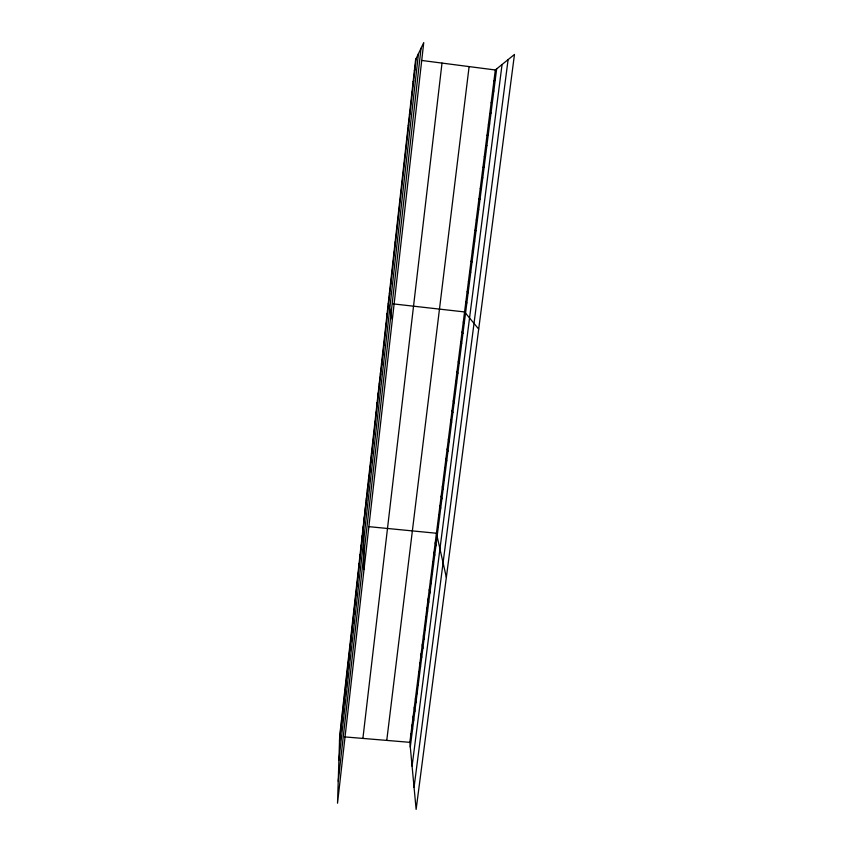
<?xml version="1.0" encoding="UTF-8"?>
<svg xmlns="http://www.w3.org/2000/svg" width="852" height="852" viewBox="0 0 852 852"><rect width="100%" height="100%" fill="white"/><g stroke="black" fill="none" stroke-linecap="round" stroke-linejoin="round"><path stroke-width="1.28" d="M356.903 586.24L356.913 582.757M355.848 595.633L355.87 592.076M354.805 604.995L354.826 601.363M353.75 614.313L353.782 610.607M352.717 623.6L352.749 619.819M351.674 632.844L351.727 628.989M350.641 642.057L350.694 638.137M349.608 651.237L349.671 647.243M348.585 660.385L348.66 656.317M347.563 669.491L347.637 665.359M346.54 678.565L346.636 674.369M345.529 687.607L345.624 683.336M344.517 696.616L344.623 692.282M342.504 714.53L342.621 710.057M343.505 705.594L343.622 701.185M341.503 723.444L341.631 718.896M340.502 732.315L340.64 727.704M339.511 741.155L416.17 58.49M338.904 760.208L418.47 53.665M338.233 781.252L421.037 48.276M362.899 738.418L442.007 63.08M386.765 740.409L469.111 66.594M409.855 742.337L495.321 69.981L514.47 54.453L416.127 809.4L409.855 742.337L344.826 736.916M410.291 747.034L496.641 68.906M412.08 766.204L502.062 64.518M414.061 787.354L508.101 59.619M414.37 70.737L414.913 69.672M413.135 81.76L413.667 80.802M411.899 92.74L412.421 91.888M410.675 103.678L411.175 102.932M409.45 114.562L409.94 113.923M408.236 125.414L408.715 124.871M493.915 80.972L495.225 80.003M492.531 91.909L493.819 91.057M491.146 102.815L492.413 102.059M489.762 113.667L491.018 113.018M488.388 124.477L489.634 123.934M487.024 135.255L488.249 134.808M485.661 145.98L486.865 145.639M484.298 156.661L485.491 156.427M482.946 167.301L484.128 167.162M481.604 177.898L482.764 177.866M480.262 188.452L481.412 188.516M369.044 526.674L436.426 533.245L446.352 577.379M393.081 303.876L464.564 311.938L478.696 329.106M421.9 60.481L495.321 69.981M478.92 198.974L480.059 199.134M477.589 209.443L478.707 209.698M476.268 219.88L477.365 220.231M474.937 230.264L476.034 230.722M473.627 240.615L474.702 241.159M472.317 250.925L473.382 251.564M471.007 261.191L472.061 261.926M469.708 271.426L470.741 272.246M468.419 281.607L469.441 282.534M467.13 291.757L468.131 292.768M465.842 301.874L466.832 302.971M463.286 321.971L464.255 323.249M462.018 331.971L462.966 333.334M460.751 341.918L461.688 343.377M395.158 241.904L395.509 242.458M459.484 351.833L460.41 353.378M458.238 361.717L459.143 363.346M456.981 371.557L457.886 373.272M393.997 252.245L394.338 252.895M455.735 381.355L456.619 383.155M454.499 391.121L455.373 393.006M392.847 262.544L393.177 263.289M453.253 400.855L454.116 402.815M452.029 410.536L452.87 412.592M450.804 420.196L451.635 422.326M391.696 272.8L392.005 273.641M449.579 429.813L450.399 432.028M448.354 439.398L449.174 441.687M447.14 448.94L447.939 451.315M390.546 283.024L390.855 283.95M445.937 458.451L446.725 460.911M444.733 467.918L445.511 470.453M443.53 477.354L444.297 479.974M389.407 293.195L389.694 294.228M442.337 486.758L443.093 489.453M441.144 496.13L441.89 498.899M439.962 505.46L440.686 508.314M388.267 303.333L392.357 319.457M438.78 514.757L439.494 517.686M437.598 524.023L438.301 527.026M387.127 313.44L387.404 314.644M435.223 542.724L435.904 545.876M434.03 552.16L434.69 555.387M385.999 323.494L386.265 324.793M432.827 561.564L433.487 564.865M431.644 570.925L432.283 574.301M430.452 580.255L431.091 583.705M384.88 333.515L385.125 334.911M429.27 589.552L429.898 593.077M428.098 598.807L428.705 602.407M383.762 343.505L383.996 344.975M426.927 608.03L427.523 611.704M425.755 617.221L426.341 620.97M424.594 626.38L425.169 630.192M382.644 353.452L382.868 355.007M423.433 635.496L423.998 639.383M422.272 644.581L422.826 648.542M421.122 653.633L421.665 657.659M381.536 363.357L381.749 365.007M419.983 662.654L420.515 666.754M418.833 671.642L419.354 675.806M417.704 680.588L418.215 684.827M380.429 373.219L380.631 374.955M416.564 689.513L417.065 693.816M415.435 698.395L415.925 702.762M379.321 383.049L379.523 384.87M414.306 707.245L414.786 711.686M413.188 716.074L413.657 720.568M412.07 724.86L412.528 729.429M378.224 392.847L378.405 394.753M410.962 733.615L411.409 738.247M377.127 402.602L377.308 404.593M376.041 412.315L376.201 414.392M374.955 421.996L375.104 424.158M373.868 431.644L374.017 433.881M372.793 441.251L372.931 443.572M371.717 450.825L371.845 453.221M370.641 460.357L370.769 462.838M369.576 469.857L369.693 472.413M368.522 479.314L368.618 481.955M367.457 488.75L367.553 491.466M366.403 498.143L366.488 500.933M365.359 507.494L365.423 510.369M364.315 516.823L364.368 519.773M363.272 526.11L364.006 569.573M362.196 535.642L362.238 538.741M361.131 545.131L361.163 548.315M360.066 554.599L360.098 557.858M359.012 564.024L359.033 567.357M357.957 573.407L357.968 576.815M339.66 736.49L337.53 803.191L423.742 42.6L415.606 59.672L339.66 736.49"/></g></svg>
